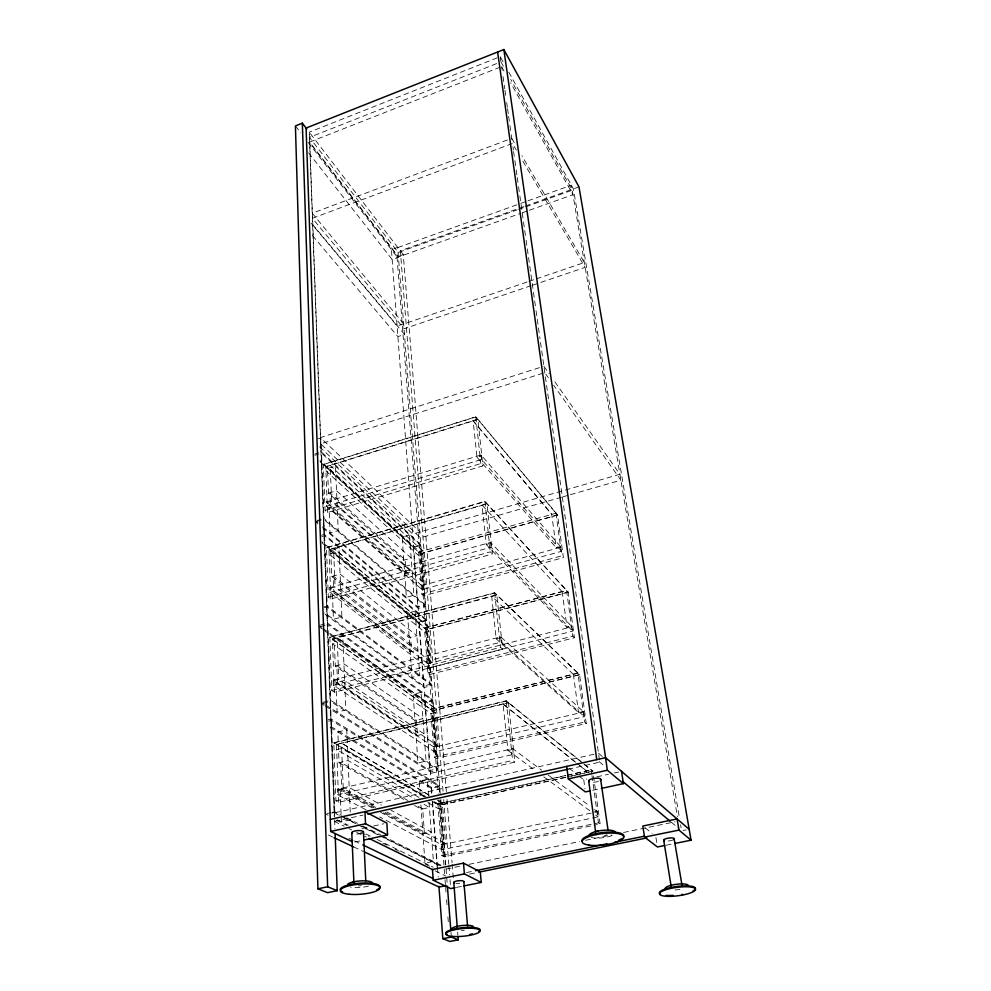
<?xml version="1.0" encoding="UTF-8"?>
<svg xmlns="http://www.w3.org/2000/svg" width="991" height="991" viewBox="0 0 991 991"><rect width="100%" height="100%" fill="white"/><g stroke="black" fill="none" stroke-linecap="round" stroke-linejoin="round"><path stroke-width="0.74" stroke-dasharray="4.96 3.72" d="M497.333 57.788L309.254 132.187L334.289 816.832M496.627 63.585L309.44 137.377L398.221 252.47L517.116 209.919M500.182 67.177L309.613 142.085L398.568 256.917L520.647 213.362M507.392 139.979L312.215 213.214L403.795 323.958L527.571 281.865M397.837 247.552L519.321 203.923M520.758 203.403L526.543 201.322M527.992 200.801L571.373 185.218L677.398 816.819M523.954 206.562L400.364 250.822L443.064 791.784M525.403 206.041L578.979 186.865M518.566 209.398L524.363 207.317M525.812 206.809L572.216 190.198L510.699 79.441M308.226 142.444L397.032 256.855L403.275 254.625L446.359 791.698M522.108 212.842L527.918 210.773M529.367 210.253L572.971 194.694L510.625 82.798M403.647 323.784L397.118 326.014L311.149 223.223M529.021 281.37L534.843 279.388M536.304 278.892L584.356 262.541L521.885 155.711M531.164 285.681L404.167 328.727L312.4 218.293L512.458 143.484L516.361 150.149M532.613 285.185L585.173 267.372L521.836 159.464M539.476 367.649L320.415 437.551L419.986 532.018M318.161 438.778L320.824 437.923L321.332 451.921L420.989 544.827L413.743 546.896L320.068 460.691M314.642 454.039L318.656 452.763M314.878 455.278L318.891 454.014M327.538 512.508L325.766 466.6L477.848 419.218L482.89 465.894L327.538 512.508L325.085 510.39L323.351 464.383L475.804 416.777L557.512 514.874L563.396 557.623L423.764 595.764L421.856 594.105L418.623 551.975M323.363 464.593L475.829 416.988L557.537 515.072L420.531 553.895L323.351 464.383M325.779 466.811L477.873 419.441M422.922 554.762L330.35 469.486L325.94 470.861L418.92 555.889L422.922 554.762L425.201 583.91L421.15 585.024M328.492 493.196L336.519 490.743L411.191 558.082L403.771 560.175L328.492 493.196L327.525 468.557L335.466 466.092L338.216 530.594L330.053 532.997L329.062 507.503L337.126 505.076L412.169 571.46L404.712 573.541L329.062 507.503M326.336 501.88L481.106 455.018L561.067 547.181L561.637 551.281L422.104 589.608L326.51 506.277L326.336 501.88L421.794 585.582L422.104 589.608M327.154 502.598L331.626 501.235L425.201 583.91M560.534 546.574L556.224 547.763L551.677 514.18L473.116 420.692L476.981 457.26L481.799 455.81M326.51 506.277L481.589 459.49L561.637 551.281M325.085 510.39L480.821 463.54L482.89 465.894M317.083 520.486L321.22 519.247M316.909 521.427L321.059 520.188M321.592 535.227L324.367 534.409L426.836 619.97L419.354 621.964L321.964 541.755M321.84 536.54L324.614 535.71L426.44 620.601L431.358 684.075L423.665 686.007L324.788 612.872M330.87 598.998L328.962 549.609L486.965 503.663L492.391 554.006L330.87 598.998L328.318 597.053L326.473 547.565L484.872 501.384L568.153 592.061L574.446 637.746L429.846 674.437L427.889 672.951L424.445 628.009L566.542 590.314L572.835 636.098L574.446 637.746M326.485 547.8L484.896 501.619L568.177 592.271L426.403 629.805L326.473 547.565M328.975 549.844L486.99 503.899M428.905 631.094L333.719 552.867L329.136 554.192L424.767 632.196L428.905 631.094L431.333 662.186L427.146 663.252M561.488 497.234L420.432 537.766L320.65 443.832L544.79 372.653L548.333 377.658M562.975 496.813L568.921 495.104M570.407 494.682L620.886 480.177L553.635 385.152M319.994 461.633L413.346 547.428L420.593 545.36L425.213 604.894L417.781 606.913L322.323 526.481M331.762 576.502L340.086 574.136L416.877 635.714L409.209 637.746L331.762 576.502L330.721 550.055L338.947 547.664L341.907 616.959L333.434 619.276L332.369 591.875L410.212 652.004L417.917 649.997L340.743 589.534M418.636 552.16L555.951 513.177M557.512 514.874L420.506 553.709L423.764 595.764M329.619 587.675L490.52 542.387L572.018 626.77L572.625 631.156L428.137 668.058L329.792 592.407L329.619 587.675L427.802 663.759L428.137 668.058M330.449 588.32L335.094 587.019L431.333 662.186M562.17 591.701L482.047 505.088L486.209 544.53L491.214 543.118M329.792 592.407L491.04 547.218L572.625 631.156M328.318 597.053L490.272 551.838L492.391 554.006M324.342 606.715L327.203 605.922L431.358 684.075M324.168 607.768L327.03 606.975L431.94 685.524L424.247 687.457L324.652 613.949M421.794 585.582L561.067 547.181M421.856 594.105L561.81 555.815L563.396 557.623M320.415 625.135L324.738 623.958M320.663 626.523L324.998 625.333M334.45 692.201L332.406 638.947L496.801 594.798L502.672 649.241L334.45 692.201L331.824 690.492L329.83 637.114L494.658 592.729L579.537 674.586L586.276 723.504L436.35 758.474L434.343 757.174L430.664 709.147L577.902 673.013L584.64 722.055L586.276 723.504M332.406 639.195L496.825 595.046M321.84 542.746L418.945 622.596L426.44 620.601M424.47 628.22L566.579 590.525M568.153 592.061L426.378 629.607L429.846 674.437M335.28 666.088L343.914 663.834L422.946 718.648L415.006 720.581L335.28 666.088L334.153 637.622L342.7 635.33L345.884 709.99L337.089 712.195L335.924 682.663L344.62 680.421L424.061 733.91L416.071 735.83L335.924 682.663M333.137 680.111L500.678 636.817L583.736 711.959L584.38 716.654L434.566 751.847L333.335 685.227L333.137 680.111L434.219 747.251L583.736 711.959M334.004 680.693L338.835 679.442L437.886 745.789L435.284 712.566L329.83 637.114M573.368 674.363L491.672 596.173L496.181 638.811L501.396 637.461M333.335 685.227L501.248 642.044L584.38 716.654M486.209 544.53L567.001 627.365L571.473 626.213M427.802 663.759L572.018 626.77M331.824 690.492L500.505 647.321L502.672 649.241M427.889 672.951L572.835 636.098M323.227 702.185L330.684 700.303L437.935 768.657L432.671 700.835L327.885 624.553L330.684 700.303M323.054 703.35L327.525 702.21M328.145 719.714L331.143 718.958L439.731 785.714L431.717 787.535L328.739 725.201M328.417 721.163L331.415 720.42L439.323 786.581L439.793 792.689M322.955 629.595L424.916 702.755L432.671 700.835M430.676 709.37L577.939 673.248M579.537 674.586L432.646 710.559L436.35 758.474M435.284 712.566L431.011 713.607L332.592 643.89L337.349 642.614L338.835 679.442M338.687 802.276L336.457 744.266L508.433 702.569L514.849 762.104L338.687 802.276L335.949 800.864L333.781 742.693L506.228 700.786L582.807 762.983M336.469 744.526L508.457 702.842M424.111 796.776L341.622 748.44L336.655 749.63L419.565 797.792M350.257 812.137L346.739 729.81L337.857 731.99L339.058 762.723L348.052 760.58L414.771 798.981M433.55 746.805L437.886 745.789M496.181 638.811L578.546 712.566L583.191 711.464M434.343 757.174L584.64 722.055M366.038 809.796L337.51 794.807L337.299 789.245L512.719 748.663L541.681 770.23M338.204 789.728L343.245 788.551L375.985 806.141M575.721 762.252L503.056 703.87L507.987 750.472L513.462 749.208M350.579 819.768L341.387 821.812L340.124 789.666L349.204 787.56L381.485 805.064M325.568 704.973L429.958 770.49L437.935 768.657M337.51 794.807L513.338 754.374L512.719 748.663M335.949 800.864L512.632 760.481L514.849 762.104M330.127 727.332L431.296 788.402L439.323 786.581M326.77 813.636L330.783 812.731M332.121 812.422L334.785 811.827L341.375 815.135M331.688 813.14L334.363 812.546L339.876 815.308M593.981 754.25L334.153 812.905L338.303 814.974M334.462 821.465L363.102 815.06M568.091 769.227L599.741 762.153L539.723 336.705M565.65 775.482L437.923 803.862L441.887 855.629L443.943 856.695L592.63 825.577M567.149 775.148L591.193 769.796L591.813 774.256M437.935 804.11L565.688 775.718M567.186 775.396L591.231 770.044M433.909 801.521L439.954 805.064L565.873 777.13M567.372 776.795L592.853 771.147L567.397 777.043M565.898 777.365L439.967 805.299L433.934 801.756M441.032 844.456L445.541 843.49L442.742 807.69L438.295 808.668L427.592 802.462M361.839 828.612L366.249 827.634M373.619 826.011L383.926 823.744M578.868 775.903L583.736 779.719L586.647 779.075M596.83 776.833L608.474 774.268M614.284 772.98L618.657 772.026M354.989 841.991L362.384 840.393M592.68 790.31L601.45 788.402M594.489 811.864L596.904 811.344M380.693 812.335L441.713 844.815L597.462 811.765L598.155 816.832L442.097 849.77L379.615 816.931M441.887 855.629L598.477 822.803L600.137 824.004L594.129 825.255M446.223 869.045L461.385 865.911M468.954 864.35L579.611 841.532M585.669 840.281L611.435 834.967M623.562 832.465L675.106 821.836M466.451 872.563L473.995 871.015M469.573 874.074L477.389 872.476M683.121 830.532L686.268 829.888M456.529 887.416L462.339 886.239M666.2 845.199L672.047 844.022M328.43 835.041L332.629 837.023M353.626 846.896L363.412 851.492M348.919 838.275L353.081 840.269M354.468 840.925L361.393 844.245M334.289 821.378L344.174 826.234M348.981 828.587L351.656 829.901M356.649 832.353L366.36 837.11M435.136 870.854L445.863 876.106M335.999 820.077L346.999 825.503M360.749 832.279L368.999 836.342M382.737 843.13L386.862 845.162M395.112 849.225L399.237 851.269M425.362 864.14L429.475 866.184M325.432 813.933L328.095 815.246M337.398 819.842L348.237 825.206M366.051 834.013L370.163 836.045M377.014 839.439L433.216 867.212M341.251 816.002L356.413 823.595M361.926 826.37L378.475 834.657M383.988 837.432L440.5 865.775M343.827 817.748L356.289 823.992M357.664 824.685L378.426 835.079M379.813 835.772L439.298 865.577M346.639 817.773L357.491 823.236M363.003 826.011L380.953 835.029M382.328 835.723L442.903 866.171M340.124 789.666L374.065 807.776M383.567 812.843L422.946 833.852L431.258 832.056L390.9 810.18M337.299 789.245L372.554 808.012M375.651 807.417L341.771 789.282L340.693 762.327L407.92 800.517M385.14 812.496L424.445 833.53L422.711 808.916L415.985 805.101M386.899 812.001L445.541 843.49M339.058 762.723L405.059 800.096M414.486 805.435L421.225 809.251L429.45 807.43L422.773 803.59M432.088 801.446L442.742 807.69M333.781 742.693L425.907 796.814M424.582 796.268L333.781 742.965L506.265 701.058L582.832 763.231M429.078 795.005L341.412 743.064L429.091 795.253M438.381 800.517L442.382 803.119L437.068 799.972M321.741 702.569L324.292 704.167M321.555 703.721L324.156 705.344M325.444 706.162L430.552 771.977L438.517 770.131L330.511 701.455L331.143 718.958M318.966 625.532L321.468 627.328M322.719 628.232L425.325 702.012L433.067 700.092L327.625 623.166L327.03 606.975M319.226 626.907L321.716 628.703M507.987 750.472L535.462 770.664M543.836 776.87L590.822 811.468M595.702 815.023L598.155 816.832M548.333 775.185L590.091 806.278M594.451 809.523L597.462 811.765M569.144 768.285L577.654 774.95M645.166 827.869L652.189 833.369M576.911 763.206L586.437 770.862L587.044 775.309M503.081 704.143L574.557 761.534M579.326 765.362L586.474 771.109M583.996 763.95L592.853 771.147M584.033 764.197L592.878 771.382M599.109 761.621L605.005 766.563M671.241 822.146L678.278 828.042M315.708 520.894L317.913 522.765M315.534 521.848L317.9 523.83M322.62 527.807L418.338 608.338L425.771 606.319L323.809 519.371L324.367 534.409M425.213 604.894L323.983 518.429L321.58 453.172L420.593 545.36M598.49 753.234L603.172 757.235M319.573 446.792L412.789 534.087L619.895 474.293L553.61 380.061M476.981 457.26L556.224 547.763M312.549 235.66L397.911 336.63L404.477 334.413L312.809 224.759M473.141 420.915L551.702 514.379M308.585 152.825L392.151 259.493L398.469 257.239L309.811 142.84M295.417 125.944L300.769 132.831M403.275 254.625L309.427 132.41L334.958 828.91M543.886 366.236L549.187 373.78M511.728 138.356L515.642 145.033M500.938 61.876L503.948 67.289M501.607 66.62L505.36 73.359M500.616 57.379L504.32 64.093M508.779 72.145L573.393 188.86L679.293 817.117M680.582 824.747L681.09 827.795M655.918 837.482L656.996 844.258M500.207 56.648L500.851 61.244M501.719 67.363L502.152 70.423M503.007 76.542L504.741 88.781M504.952 90.317L505.819 96.437M506.686 102.556L507.33 107.152M507.541 108.688L508.408 114.807M508.631 116.331L509.708 123.986M509.919 125.523L510.997 133.166M511.22 134.702L512.099 140.92M512.942 146.941L513.375 150M513.586 151.536L514.676 159.179M514.886 160.715L515.964 168.371M516.187 169.895L517.042 176.014M517.265 177.55L518.343 185.206M518.553 186.729L519.643 194.385M519.854 195.908L523.31 220.398M523.521 221.934L525.899 238.769M526.11 240.293L529.566 264.783M529.789 266.306L533.245 290.797M533.455 292.333L535.834 309.167M536.044 310.691L539.5 335.181M593.51 775.891L600.137 824.004M555.926 512.979L561.81 555.815M592.011 775.742L598.477 822.803M562.145 591.491L567.001 627.365M573.343 674.14L578.546 712.566M583.736 779.719L584.95 788.861M481.106 455.018L481.589 459.49M490.52 542.387L491.04 547.218M500.678 636.817L501.248 642.044M475.804 416.777L480.821 463.54M484.872 501.384L490.272 551.838M494.658 592.729L500.505 647.321M506.228 700.786L512.632 760.481M446.978 799.415L452.057 862.69M452.181 864.239L453.42 879.674M457.631 932.135L457.879 935.231M443.671 799.489L448.787 864.214M448.911 865.75L449.641 875.003M450.001 879.587L450.471 885.582M422.612 550.835L330.189 465.436M440.19 793.556L397.701 247.366L391.42 249.621L432.026 793.766M440.809 799.489L447.263 884.591M450.992 932.42L451.351 937.052M440.388 800.332L445.368 864.474M439.954 805.064L443.943 856.695M397.032 256.855L438.394 793.432M438.877 799.601L444.104 867.435M444.216 868.983L444.934 878.237M445.058 879.773L445.529 885.942M445.653 887.49L446 892.111M446.594 899.816L447.189 907.533M447.907 916.774L448.378 922.943M434.219 747.251L434.566 751.847M441.713 844.815L442.097 849.77M432.596 801.471L437.427 866.221M437.539 867.757L438.233 877.01M413.346 547.428L417.781 606.913M418.945 622.596L423.665 686.007M424.916 702.755L429.958 770.49M431.296 788.402L431.754 794.497M432.324 802.128L437.204 867.72M428.608 795.996L427.394 779.26L419.255 781.131L420.308 796.318M429.053 802.078L433.401 861.39L424.99 863.149L420.841 803.912M330.35 469.486L331.626 501.235M333.719 552.867L335.094 587.019M341.622 748.44L343.245 788.551M324.614 535.71L327.203 605.922M331.415 720.42L334.785 811.827M607.062 834.719A6.293 1.734 -6.9 0 1 604.411 835.537M598.353 781.391A6.169 1.908 -7 0 1 590.921 782.134M612.24 835.463A13.428 3.691 -6.9 0 1 591.231 837.445M672.926 839.947A5.351 1.425 -7.6 0 1 667.884 841M679.937 889.286A11.619 2.738 -7.4 0 1 674.016 890.029M459.713 883.229A5.079 1.301 -5.4 0 1 455.947 883.353M464.259 930.314A11.012 2.49 -5.5 0 1 461.422 930.599M361.381 885.657A5.971 1.536 -4.4 0 1 358.308 885.855M361.653 833.27A5.847 1.697 -4.2 0 1 354.605 833.976M368.479 886.065A12.734 3.283 -4.4 0 1 350.641 887.143M409.494 535.029L402.16 537.147L406.372 597.3L413.904 595.244L409.494 535.029M415.068 611.125L407.487 613.181L411.983 677.361L419.775 675.391L415.068 611.125M494.682 592.99L329.83 637.362L432.658 710.782L579.562 674.809L494.682 592.99M421.026 692.362L413.173 694.319L417.979 762.971L426.056 761.088L421.026 692.362M417.533 735.483L337.51 682.254L336.841 665.679L416.455 720.222L417.533 735.483M434.938 708.107L337.151 637.671L434.938 708.107M411.612 651.632L333.88 591.454L333.273 576.068L410.596 637.374L411.612 651.632M428.57 626.919L333.533 548.283L428.57 626.919M406.062 573.17L330.523 507.07L329.953 492.75L405.121 559.804L406.062 573.17"/><path stroke-width="1.49" d="M306.776 128.954L302.342 123.181L295.417 125.944L317.913 888.816L327.587 892.668L337.225 890.686L335.131 833.542M674.97 843.44L691.049 840.195L578.979 186.865L503.849 49.55L306.083 128.05L330.697 831.461L352.164 841.681M330.276 819.408L605.551 757.669L689.179 829.294M367.624 814.057L568.091 769.227M330.697 831.461L365.53 823.756L387.543 834.918L386.874 823.1L364.948 811.641L365.53 823.756M566.716 766.377L568.314 778.876L607.359 770.23L623.389 783.633L601.45 788.402M363.87 840.071L387.543 834.918M589.756 790.954L585.359 791.908L568.314 778.876M317.913 888.816L327.649 886.796L337.225 890.686M463.788 885.954L481.242 882.436L480.276 871.882L463.491 863.111L432.448 869.541L433.228 880.268L450.707 888.58L455.067 887.701M475.507 870.705L606.938 843.849M614.482 842.3L644.695 836.131M433.228 880.268L464.407 873.901L481.242 882.436M678.971 830.099L677.101 818.95L642.825 826.036L644.534 837.122L678.971 830.099L691.049 840.195M478.653 872.216L646.776 837.94M445.938 885.62L438.976 887.032L364.812 852.149M664.738 845.496L657.417 846.971L644.534 837.122M438.926 886.251L442.841 938.663L451.351 937.052L458.251 939.852L458.003 936.768M458.251 939.852L449.803 941.45L442.841 938.663M596.978 831.238L597.945 831.077M353.18 881.891L354.06 881.742M334.029 837.68L353.626 846.896M362.78 844.902L433.463 878.707M369.135 838.473L432.943 869.776M352.462 833.456L351.954 833.121A5.847 1.697 -4.2 0 1 355.472 830.879A5.847 1.697 -4.2 0 1 362.718 831.152L363.276 831.536A5.847 1.697 -4.2 0 1 363.214 832.415M454.25 882.993L453.841 882.708A5.079 1.301 -5.4 0 1 457.272 880.925A5.079 1.301 -5.4 0 1 463.392 881.073L463.788 881.358A5.079 1.301 -5.4 0 1 463.565 882.052M622.682 781.391L670.065 821.167M608.078 830.297L600.571 778.914A6.169 1.908 -7 0 0 593.448 778.492A6.169 1.908 -7 0 0 588.716 781.081L589.088 781.527M681.932 884.827L674.066 838.411A5.351 1.425 -7.6 0 0 668.07 838.175A5.351 1.425 -7.6 0 0 663.71 840.195L663.958 840.529A5.351 1.425 -7.6 0 0 664.552 840.789M682.303 894.192L682.452 895.071M663.71 840.195L671.13 886.264M621.568 771.382L623.389 783.633M503.849 49.55L607.359 770.23M497.643 52.015L596.755 759.639M596.062 833.567L596.198 834.583M588.716 781.081L595.641 832.006M463.491 863.111L464.407 873.901M463.85 881.693L467.579 926.114M453.779 882.374L457.26 927.514M447.387 886.14L450.744 929.335M363.437 831.957L365.766 880.813M351.768 832.688L353.936 883.13M350.864 884.393L350.901 885.372M302.342 123.181L327.649 886.796M600.918 779.36A6.169 1.908 -7 0 1 600.373 780.4M621.468 838.795A21.022 5.735 -6.9 0 1 618.409 840.368M582.039 841.049A21.022 5.735 -6.9 0 1 604.237 832.353A21.022 5.735 -6.9 0 1 623.277 837.172M588.964 835.884A13.428 3.691 -6.9 0 1 599.666 830.755A13.428 3.691 -6.9 0 1 614.94 831.523M674.314 838.745A5.351 1.425 -7.6 0 1 673.719 839.55M694.852 889.621A18.185 4.249 -7.4 0 1 693.081 890.872M673.062 895.356A18.185 4.249 -7.4 0 1 666.125 895.393M660.105 894.018A18.185 4.249 -7.4 0 1 674.722 886.772A18.185 4.249 -7.4 0 1 695.434 888.444M665.246 888.493A11.619 2.738 -7.4 0 1 676.568 884.282A11.619 2.738 -7.4 0 1 688.311 885.57M447.251 934.563A17.231 3.853 -5.5 0 1 462.487 927.7A17.231 3.853 -5.5 0 1 478.802 931.528M472.348 933.906A17.231 3.853 -5.5 0 1 469.734 934.463M451.772 929.385A11.012 2.49 -5.5 0 1 462.339 925.52A11.012 2.49 -5.5 0 1 473.475 927.303M340.247 889.509A19.919 5.091 -4.4 0 1 366.063 882.944A19.919 5.091 -4.4 0 1 376.766 889.819M342.589 891.912A19.919 5.091 -4.4 0 1 340.768 890.798M347.816 884.145A12.734 3.283 -4.4 0 1 362.161 880.838A12.734 3.283 -4.4 0 1 372.628 883.501M589.013 845.112A21.034 5.723 -6.9 0 0 623.426 838.175A21.034 5.723 -6.9 0 0 596.545 834.521A21.034 5.723 -6.9 0 0 589.013 845.112M668.603 896.36A18.197 4.237 -7.4 0 0 695.583 889.323A18.197 4.237 -7.4 0 0 668.405 889.001A18.197 4.237 -7.4 0 0 668.603 896.36M452.664 936.421A17.231 3.853 -5.5 0 0 479.991 931.305A17.231 3.853 -5.5 0 0 456.194 929.459A17.231 3.853 -5.5 0 0 452.664 936.421M349.266 894.254A19.931 5.079 -4.4 0 0 379.999 888.06A19.931 5.079 -4.4 0 0 351.198 885.31A19.931 5.079 -4.4 0 0 349.266 894.254"/></g></svg>
